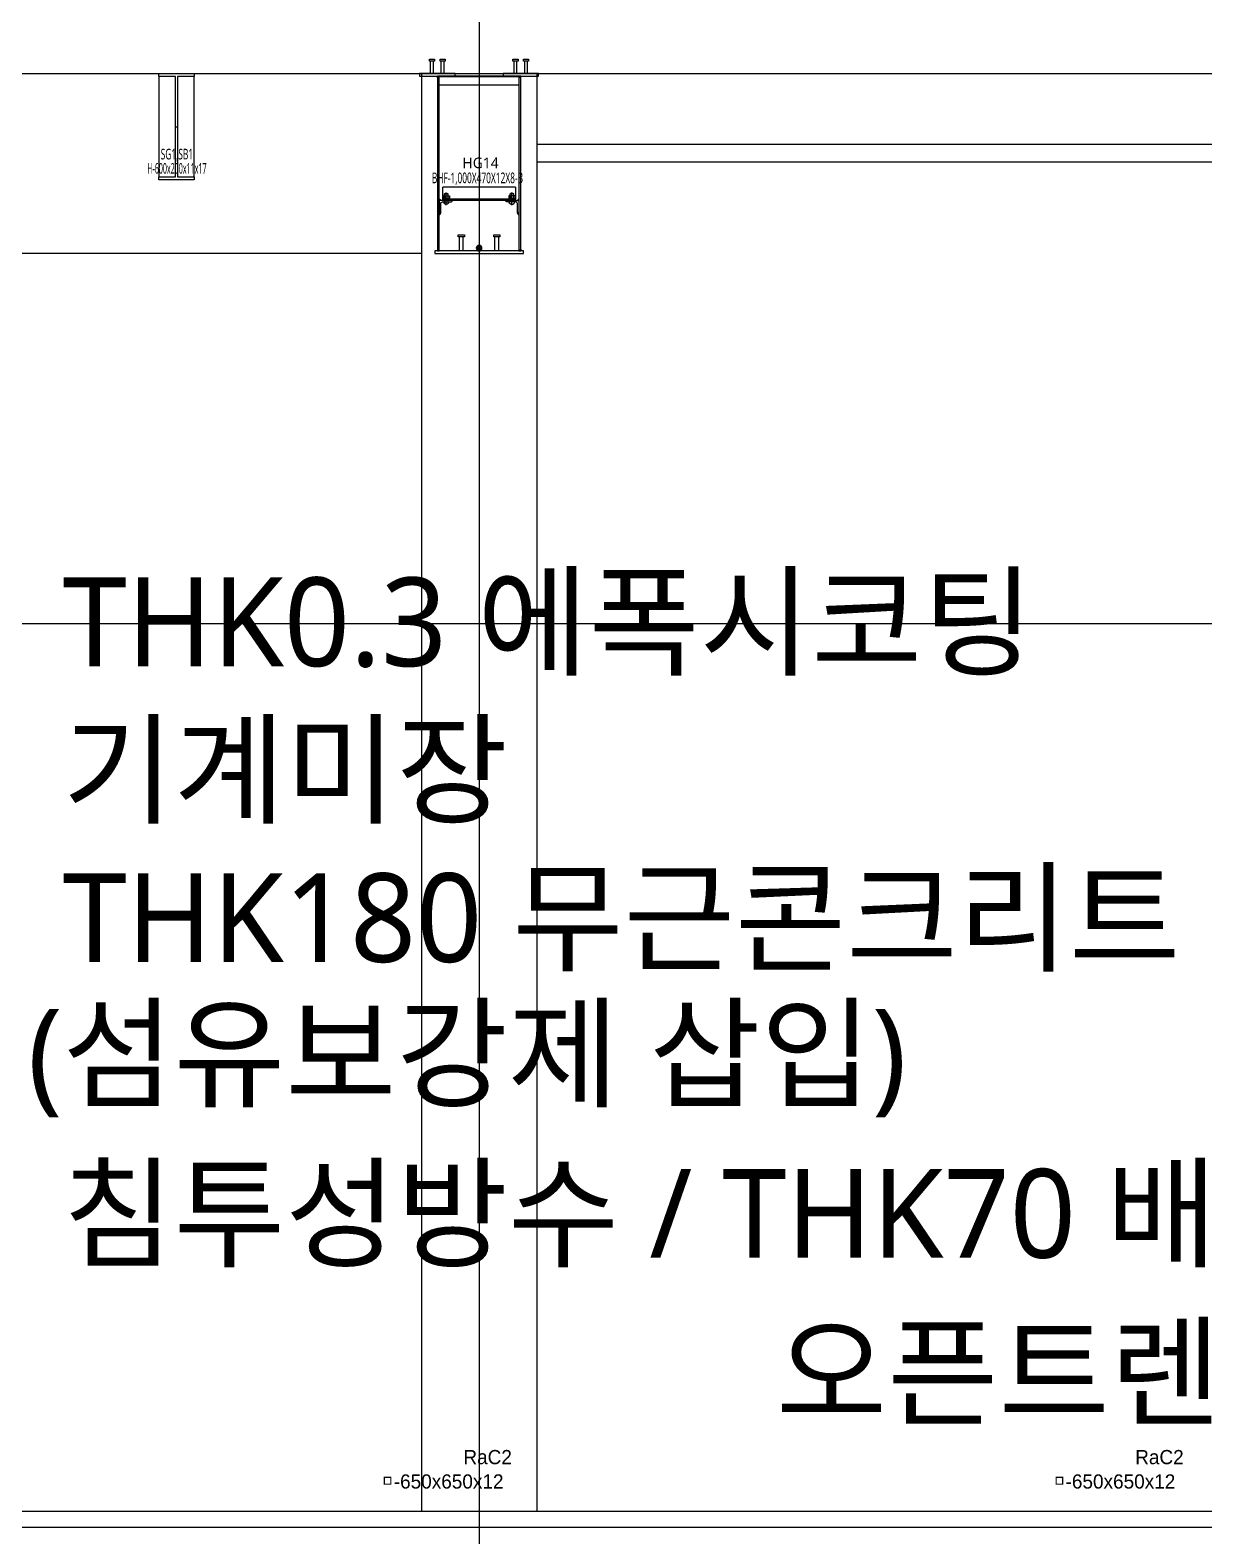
# Model space of a CAD drawing. Header units: millimetres. Extents: x 367092 to 767578, y 396038 to 811791.
# Drawn here: x 497985 to 504600, y 433011 to 441495 of the extents above; entities that cross this region are included whole.
import ezdxf
from ezdxf.enums import TextEntityAlignment as Align

# ---------------------------------------------------------------- set-up
doc = ezdxf.new("R2010")
doc.units = ezdxf.units.MM
doc.header["$LTSCALE"] = 100
doc.header["$MEASUREMENT"] = 0
doc.header["$PDSIZE"] = -10
doc.linetypes.add('CENTER', pattern=[2, 1.25, -0.25, 0.25, -0.25])
doc.linetypes.add('HIDDEN', pattern=[9.525, 6.35, -3.175])
doc.layers.get('0').update_dxf_attribs({"linetype": 'CONTINUOUS'})
doc.layers.get('Defpoints').update_dxf_attribs({"color": 171, "linetype": 'CONTINUOUS'})
for name, color, linetype in [('BOLT', 8, 'CONTINUOUS'), ('cen', 14, 'CONTINUOUS'), ('CEN(ST)', 1, 'CENTER'), ('CON', 2, 'CONTINUOUS'), ('ELE-6', 8, 'CONTINUOUS'), ('FIN', 8, 'CONTINUOUS'), ('HF', 3, 'CONTINUOUS'), ('plate', 8, 'CONTINUOUS'), ('R', 3, 'CONTINUOUS'), ('SB', 7, 'CONTINUOUS'), ('STEEL', 5, 'CONTINUOUS'), ('STL', 3, 'CONTINUOUS'), ('STUD', 6, 'CONTINUOUS'), ('TEXT(MIN)', 7, 'CONTINUOUS'), ('W', 7, 'CONTINUOUS'), ('wire-meshes', 1, 'CONTINUOUS')]:
    doc.layers.add(name, color=color, linetype=linetype)
doc.styles.add('CGS', font='cgse', dxfattribs={"bigfont": 'cgs'})
doc.styles.add('TE', font='malgun_0.ttf')
doc.styles.add('나눔바른고딕', font='NanumBarunGothic.ttf')
doc.linetypes.add('X_LINE-ORI', pattern='A,3.5,-0.5,["X",Standard,S=0.5,R=0,X=-0.175,Y=-0.25],-0.5', length=4.5)

# ---------------------------------------------------------------- blocks, each defined once
blk = doc.blocks.new('SB16')
at = {"layer": 'STUD'}
for p, q in [((-8, 0), (-8, 70)), ((8, 0), (8, 70))]:
    blk.add_line(p, q, dxfattribs=at)
blk.add_lwpolyline([(-14.5, 70), (-14.5, 80), (14.5, 80), (14.5, 70)], close=True, dxfattribs=at)
blk = doc.blocks.new('*U383')
at = {"layer": 'BOLT'}
for p, q in [((-20, 0), (20, 0)), ((-20, 0), (-20, -4.5)), ((-17, 15), (17, 15)), ((20, 0), (20, -4.5)), ((-20, -4.5), (20, -4.5)), ((-18, -18.8), (-18, -6.2)), ((-13.5, -4.5), (13.5, -4.5)), ((-13.5, -20.5), (13.5, -20.5)), ((-10, -20.5), (-10, -31.2)), ((-10, -31.2), (-8, -33.2)), ((-10, -31.2), (10, -31.2)), ((-9, -18.8), (-9, -6.2)), ((-8, -33.2), (8, -33.2)), ((10, -31.2), (8, -33.2)), ((9, -18.8), (9, -6.2)), ((10, -20.5), (10, -31.2)), ((18, -18.8), (18, -6.2))]:
    blk.add_line(p, q, dxfattribs=at)
at = {"layer": 'BOLT', "linetype": 'HIDDEN'}
for p, q in [((-10, 15), (-10, 0)), ((10, 15), (10, 0))]:
    blk.add_line(p, q, dxfattribs=at)
at = {"layer": 'BOLT'}
for centre, radius, start, end in [((0, 10.3), 17.6, 15.51871, 164.48129), ((-13.5, -11.2), 6.71, 47.89655, 132.10345), ((-13.5, -13.8), 6.71, 227.89655, 312.10345), ((0, -28.7), 24.2, 68.21321, 111.78679), ((0, 3.7), 24.2, 248.21321, 291.78679), ((13.5, -11.2), 6.71, 47.89655, 132.10345), ((13.5, -13.8), 6.71, 227.89655, 312.10345)]:
    blk.add_arc(centre, radius, start, end, dxfattribs=at)
at = {"layer": 'cen'}
blk.add_line((0, 32.8), (0, -38.3), dxfattribs=at)
blk = doc.blocks.new('W')
at = {"layer": 'W'}
h = blk.add_hatch(color=256, dxfattribs=at)
h.dxf.hatch_style = 1
edge = h.paths.add_edge_path()
edge.add_line((0, 0), (0, 7.5))
edge.add_arc((0, 0), 7.5, 90, 180)
edge.add_line((-7.5, 0), (0, 0))
blk.add_lwpolyline([(0, 0), (0, 7.5, 0.414214), (-7.5, 0)], format="xyb", close=True, dxfattribs=at)
blk = doc.blocks.new('*U382')
at = {"layer": 'STUD', "color": 0, "linetype": 'ByBlock'}
for p, q in [((0, 11), (-80, 11)), ((0, -11), (-80, -11))]:
    blk.add_line(p, q, dxfattribs=at)
blk.add_lwpolyline([(-80, -17.5), (-90, -17.5), (-90, 17.5), (-80, 17.5)], close=True, dxfattribs=at)
blk = doc.blocks.new('R')
at = {"layer": 'R', "const_width": 15}
blk.add_lwpolyline([(-7.5, -15, 1), (7.5, -15, 1)], format="xyb", close=True, dxfattribs=at)
at = {"layer": 'R'}
blk.add_circle((0, -15), 15, dxfattribs=at)
blk = doc.blocks.new('HG14-SEC')
at = {"layer": 'W'}
h = blk.add_hatch(color=256, dxfattribs=at)
h.dxf.hatch_style = 1
h.paths.add_polyline_path([(-225, -15), (-235, -25), (-235, -15)])
h = blk.add_hatch(color=256, dxfattribs=at)
h.dxf.hatch_style = 1
h.paths.add_polyline_path([(225, -15), (235, -25), (235, -15)])
h = blk.add_hatch(color=256, dxfattribs=at)
h.dxf.hatch_style = 1
edge = h.paths.add_edge_path()
edge.add_line((-225, -790), (-225, -797.5))
edge.add_arc((-234.1, -781.8), 18.2, 300.24012, 362.53896)
edge.add_arc((-226.6, -779.4), 10.7, 278.68434, 351.31566, ccw=False)
h = blk.add_hatch(color=256, dxfattribs=at)
h.dxf.hatch_style = 1
edge = h.paths.add_edge_path()
edge.add_line((225, -790), (225, -797.5))
edge.add_arc((234.1, -781.8), 18.2, 177.46104, 239.75988, ccw=False)
edge.add_arc((226.6, -779.4), 10.7, 188.68434, 261.31566)
h = blk.add_hatch(color=256, dxfattribs=at)
h.dxf.hatch_style = 1
h.paths.add_polyline_path([(-225, -1000), (-235, -990), (-235, -1000)])
h = blk.add_hatch(color=256, dxfattribs=at)
h.dxf.hatch_style = 1
h.paths.add_polyline_path([(225, -1000), (235, -990), (235, -1000)])
at = {"layer": 'Defpoints'}
for p in [(-235, -20), (235, -20), (0, -1000), (0, -1015)]:
    blk.add_point(p, dxfattribs=at)
at = {"layer": 'HF', "linetype": 'ByBlock'}
for p, q in [((-135, 0), (-335, 0)), ((-335, 0), (-335, -15)), ((-135, -15), (-135, 0)), ((335, 0), (135, 0)), ((135, 0), (135, -15)), ((335, -15), (335, 0)), ((-335, -15), (-135, -15)), ((135, -15), (335, -15))]:
    blk.add_line(p, q, dxfattribs=at)
for points in [[(-235, -1000), (-225, -1000), (-225, -15), (-235, -15)], [(225, -1000), (235, -1000), (235, -15), (225, -15)], [(-250, -1015), (250, -1015), (250, -1000), (-250, -1000)]]:
    blk.add_lwpolyline(points, close=True, dxfattribs=at)
for points in [[(-207, -724), (-159, -724, 0.414214), (-150, -715), (-225, -715), (-225, -790, 0.414214), (-216, -781), (-216, -733, -0.414214)], [(207, -724), (159, -724, -0.414214), (150, -715), (225, -715), (225, -790, -0.414214), (216, -781), (216, -733, 0.414214)]]:
    blk.add_lwpolyline(points, format="xyb", close=True, dxfattribs=at)
at = {"layer": 'plate', "color": 0}
for p, q in [((225, -15), (-225, -15)), ((225, -15), (-225, -15)), ((225, -19), (-225, -19)), ((225, -19), (-225, -19))]:
    blk.add_line(p, q, dxfattribs=at)
at = {"layer": 'plate'}
for p, q in [((225, -15), (-225, -15)), ((225, -19), (-225, -19)), ((225, -65), (-225, -65)), ((225, -65), (-225, -65)), ((225, -65), (-225, -65)), ((205, -640), (-205, -640)), ((-205, -715), (-205, -640)), ((205, -640), (205, -715)), ((205, -709), (-205, -709)), ((205, -715), (-205, -715))]:
    blk.add_line(p, q, dxfattribs=at)
at = {"layer": 'W'}
for points in [[(-225, -15), (-235, -25), (-235, -15)], [(225, -15), (235, -25), (235, -15)], [(-225, -1000), (-235, -990), (-235, -1000)], [(225, -1000), (235, -990), (235, -1000)]]:
    blk.add_lwpolyline(points, close=True, dxfattribs=at)
for points in [[(-225, -790), (-225, -797.5, 0.278729), (-216, -781, -0.327968)], [(225, -790), (225, -797.5, -0.278729), (216, -781, 0.327968)]]:
    blk.add_lwpolyline(points, format="xyb", close=True, dxfattribs=at)
at = {"xscale": -1}
blk.add_blockref('W', (-225, -715), dxfattribs=at)
blk.add_blockref('W', (225, -715))
at = {"xscale": -1.066666666666665, "yscale": 1.066666666666665, "zscale": 1.066666666666665, "rotation": 180}
blk.add_blockref('R', (0, -1000), dxfattribs=at)
at = {"layer": 'BOLT', "xscale": -1, "rotation": 180}
blk.add_blockref('*U383', (-185, -709), dxfattribs=at)
at = {"layer": 'BOLT', "rotation": 180}
blk.add_blockref('*U383', (185, -709), dxfattribs=at)
at = {"layer": 'SB', "color": 4, "rotation": 270}
for p in [(-100, -1000), (100, -1000)]:
    blk.add_blockref('*U382', p, dxfattribs=at)
at = {"layer": 'STUD'}
for p in [(-265, 0), (-205, 0), (205, 0), (265, 0)]:
    blk.add_blockref('SB16', p, dxfattribs=at)
at = {"layer": 'Defpoints', "style": '나눔바른고딕'}
blk.add_text('HG14', height=60, dxfattribs=at).set_placement((8.6, -551.5), align=Align.BOTTOM_CENTER)
at = {"layer": 'Defpoints', "style": '나눔바른고딕', "width": 0.6}
blk.add_text('BHF-1,000X470X12X8-B', height=60, dxfattribs=at).set_placement((-8.9, -636.1), align=Align.BOTTOM_CENTER)
blk = doc.blocks.new('*U166')
at = {"layer": 'Defpoints'}
for p, q in [((-100, 283), (-100, -283)), ((100, -283), (100, 283)), ((-5.5, 0), (5.5, 0))]:
    blk.add_line(p, q, dxfattribs=at)
at = {"layer": 'STEEL', "color": 0, "linetype": 'ByBlock', "ltscale": 0.5}
for p, q in [((-5.5, 283), (-100, 283)), ((-5.5, -283), (-5.5, 283)), ((100, 283), (5.5, 283)), ((5.5, 283), (5.5, -283)), ((-100, -283), (-5.5, -283)), ((5.5, -283), (100, -283))]:
    blk.add_line(p, q, dxfattribs=at)
for points in [[(-100, 283), (-100, 300), (100, 300), (100, 283)], [(100, -283), (100, -300), (-100, -300), (-100, -283)]]:
    blk.add_lwpolyline(points, dxfattribs=at)
blk = doc.blocks.new('SG1')
at = {"layer": 'STL'}
blk.add_blockref('*U166', (0, -225), dxfattribs=at)
at = {"layer": 'Defpoints', "style": 'TE'}
for s, width, p in [('SG1,SB1', 0.6, (2.2, -379.1)), ('H-600x200x11x17', 0.5, (2.2, -459.5))]:
    blk.add_text(s, height=60, dxfattribs=dict(at, width=width)).set_placement(p, align=Align.MIDDLE_CENTER)

msp = doc.modelspace()

# ---------------------------------------------------------------- linework, layer by layer
at = {"layer": 'CEN(ST)', "ltscale": 10000}
for p, q in [((500515.2, 499911.1), (500515.2, 418443.5)), ((385174.2, 438151), (536557.9, 438151))]:
    msp.add_line(p, q, dxfattribs=at)
at = {"layer": 'CON', "ltscale": 1000}
msp.add_line((423351.8, 441251), (533944.1, 441251), dxfattribs=at)
at = {"layer": 'ELE-6', "ltscale": 10000}
for p, q in [((500190.1, 441251), (500190.1, 433151)), ((500840.1, 441251), (500840.1, 433151)), ((509888.8, 440851), (500840.1, 440851)), ((509888.8, 440751), (500840.1, 440751)), ((500190.1, 440236), (494765.1, 440236))]:
    msp.add_line(p, q, dxfattribs=at)
at = {"layer": 'FIN'}
msp.add_lwpolyline([(492008.8, 433151), (509313.8, 433151)], dxfattribs=at)
at = {"layer": 'wire-meshes', "linetype": 'X_LINE-ORI', "ltscale": 0.4}
msp.add_lwpolyline([(492008.8, 433061), (509313.8, 433061)], dxfattribs=at)

# ---------------------------------------------------------------- block references
msp.add_blockref('HG14-SEC', (500515.2, 441251))
at = {"layer": 'STL'}
msp.add_blockref('SG1', (498810.1, 441176), dxfattribs=at)

# ---------------------------------------------------------------- texts
at = {"layer": 'Defpoints', "style": 'CGS'}
for s, p in [('RaC2', (500563.5, 433390.9)), ('RaC2', (504349.6, 433390.9)), ('ㅁ-650x650x12', (500308.7, 433253.6)), ('ㅁ-650x650x12', (504094.8, 433253.6))]:
    msp.add_text(s, height=80, dxfattribs=at).set_placement(p, align=Align.BOTTOM_CENTER)
at = {"layer": 'TEXT(MIN)', "style": '나눔바른고딕'}
for s, p in [('THK0.3 에폭시코팅', (498167.7, 438161.3)), ('기계미장', (498167.7, 437328)), ('THK180 무근콘크리트', (498167.7, 436494.6)), ('(섬유보강제 삽입)', (497972, 435729.1)), ('침투성방수 / THK70 배수판', (498167.7, 434828))]:
    msp.add_text(s, height=500, dxfattribs=at).set_placement(p, align=Align.MIDDLE_LEFT)
msp.add_text('오픈트렌치(W:200)', height=500, dxfattribs=at).set_placement((507613.2, 433932.2), align=Align.MIDDLE_RIGHT)

doc.saveas('drawing.dxf')
